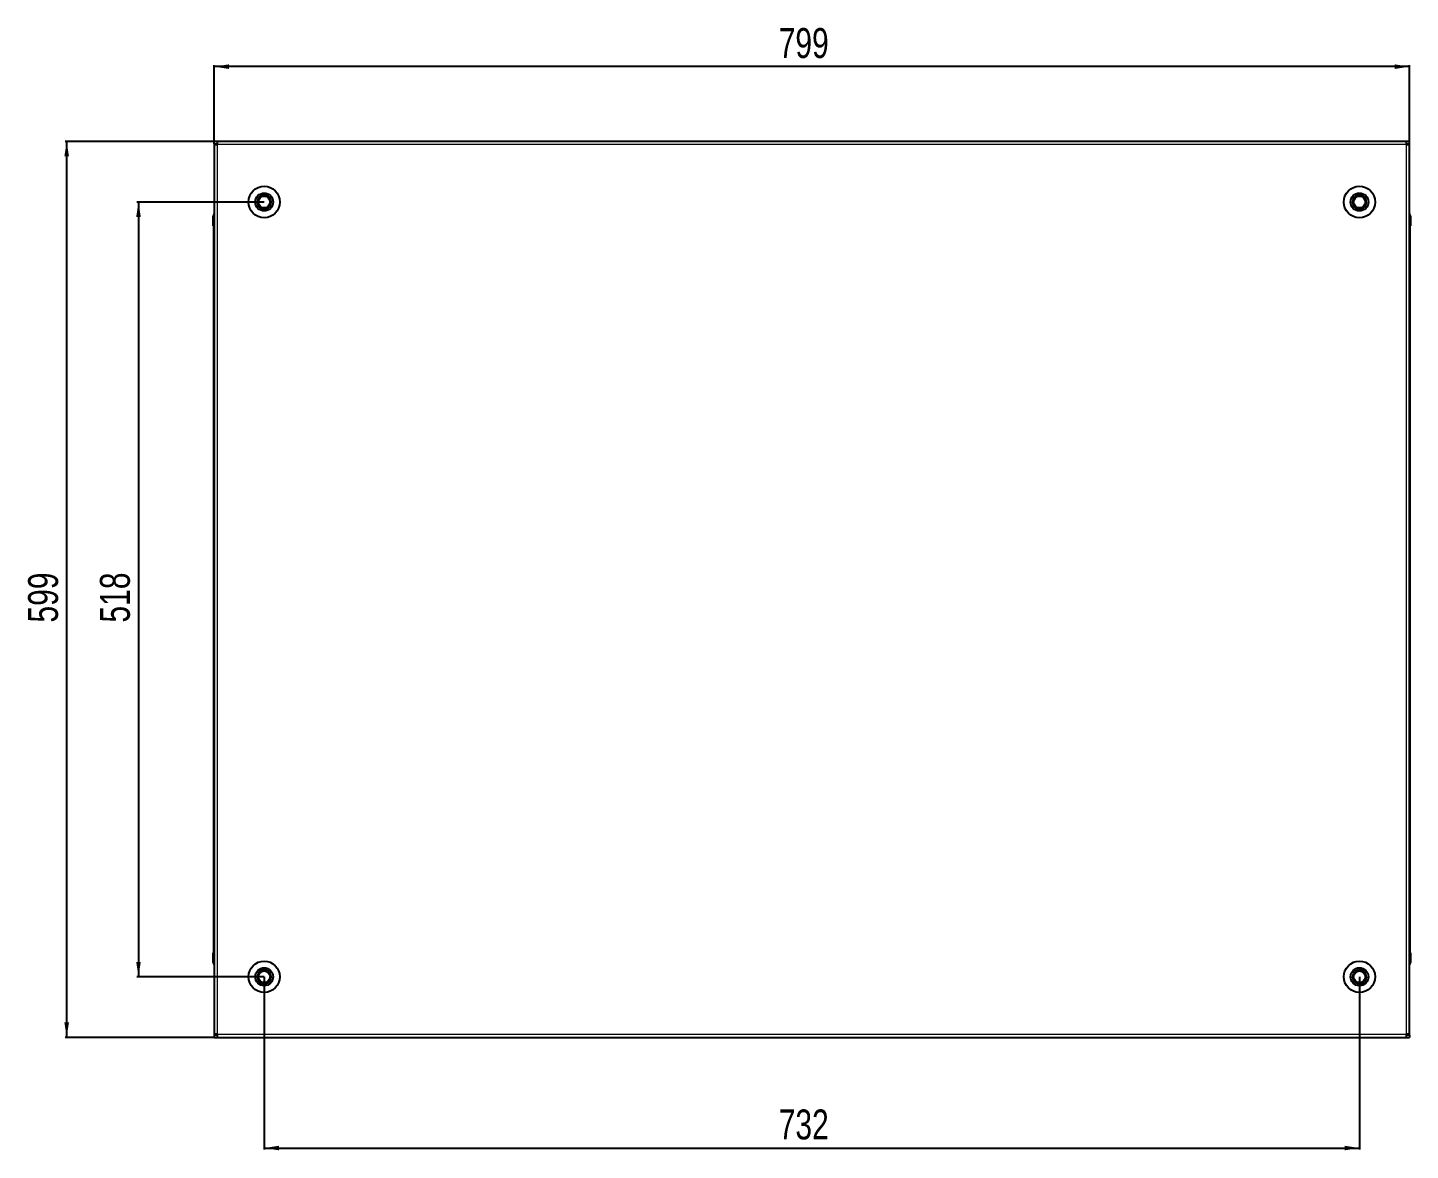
# Model space of a CAD drawing. Header units: millimetres. Extents: x 834 to 3866, y -9 to 1917.
# Drawn here: x 834 to 1758, y 1102 to 1852 of the extents above; entities that cross this region are included whole.
import ezdxf

# ---------------------------------------------------------------- set-up
doc = ezdxf.new("R2010")
doc.units = ezdxf.units.MM
doc.layers.add('FORMAT', color=7, linetype='Continuous')
doc.styles.add('SLDTEXTSTYLE0', font='TXT', dxfattribs={"width": 0.75})
doc.dimstyles.new('SLDDIMSTYLE0', dxfattribs={"dimtxt": 20, "dimasz": 10, "dimexe": 0, "dimexo": 0.0625, "dimgap": 5, "dimtad": 2, "dimdec": 1, "dimrnd": 1e-09, "dimzin": 12, "dimdsep": 46, "dimtxsty": 'SLDTEXTSTYLE0', "dimsah": 1, "dimcen": 0.09, "dimadec": 0, "dimazin": 3, "dimtfac": 1, "dimtofl": 0, "dimtmove": 0, "dimatfit": 3, "dimfxl": 0, "dimfrac": 2, "dimtolj": 1, "dimtzin": 12, "dimarcsym": 0})

# ---------------------------------------------------------------- blocks, each defined once
blk = doc.blocks.new('_D')
at = {"layer": 'FORMAT'}
for p, q in [((958.31, 1776.26), (858.82, 1776.26)), ((859.82, 1177.26), (859.82, 1776.26)), ((958.31, 1177.26), (858.82, 1177.26))]:
    blk.add_line(p, q, dxfattribs=at)
for points in [[(859.82, 1776.26), (858.29, 1766.26), (861.36, 1766.26)], [(859.82, 1177.26), (861.36, 1187.26), (858.29, 1187.26)]]:
    blk.add_solid(points, dxfattribs=at)
at = {"layer": 'FORMAT', "insert": (834.04, 1454.59), "char_height": 20, "attachment_point": 1, "rotation": 90, "style": 'SLDTEXTSTYLE0'}
blk.add_mtext('599', dxfattribs=at)
blk = doc.blocks.new('_D_1')
at = {"layer": 'FORMAT'}
for p, q in [((958.32, 1776.27), (958.32, 1827.26)), ((1757.32, 1826.26), (958.32, 1826.26)), ((1757.32, 1776.27), (1757.32, 1827.26))]:
    blk.add_line(p, q, dxfattribs=at)
for points in [[(958.32, 1826.26), (968.32, 1824.72), (968.32, 1827.8)], [(1757.32, 1826.26), (1747.32, 1827.8), (1747.32, 1824.72)]]:
    blk.add_solid(points, dxfattribs=at)
at = {"layer": 'FORMAT', "insert": (1335.66, 1852.04), "char_height": 20, "attachment_point": 1, "style": 'SLDTEXTSTYLE0'}
blk.add_mtext('799', dxfattribs=at)
blk = doc.blocks.new('_D_2')
at = {"layer": 'FORMAT'}
for p, q in [((991.82, 1217.75), (991.82, 1102.26)), ((1723.82, 1217.75), (1723.82, 1102.26)), ((991.82, 1103.26), (1723.82, 1103.26))]:
    blk.add_line(p, q, dxfattribs=at)
for points in [[(991.82, 1103.26), (1001.82, 1101.72), (1001.82, 1104.8)], [(1723.82, 1103.26), (1713.82, 1104.8), (1713.82, 1101.72)]]:
    blk.add_solid(points, dxfattribs=at)
at = {"layer": 'FORMAT', "insert": (1335.66, 1129.04), "char_height": 20, "attachment_point": 1, "style": 'SLDTEXTSTYLE0'}
blk.add_mtext('732', dxfattribs=at)
blk = doc.blocks.new('_D_3')
at = {"layer": 'FORMAT'}
for p, q in [((991.81, 1735.76), (906.82, 1735.76)), ((907.82, 1735.76), (907.82, 1217.76)), ((991.81, 1217.76), (906.82, 1217.76))]:
    blk.add_line(p, q, dxfattribs=at)
for points in [[(907.82, 1735.76), (906.29, 1725.76), (909.36, 1725.76)], [(907.82, 1217.76), (909.36, 1227.76), (906.29, 1227.76)]]:
    blk.add_solid(points, dxfattribs=at)
at = {"layer": 'FORMAT', "insert": (882.04, 1454.59), "char_height": 20, "attachment_point": 1, "rotation": 90, "style": 'SLDTEXTSTYLE0'}
blk.add_mtext('518', dxfattribs=at)

msp = doc.modelspace()

# ---------------------------------------------------------------- linework, layer by layer
at = {"color": 7, "linetype": 'Continuous', "lineweight": 25}
for p, q in [((958.32, 1774.76), (958.32, 1776.26)), ((960.42, 1776.26), (958.32, 1776.26)), ((958.32, 1774.76), (960.42, 1774.76)), ((958.32, 1774.76), (958.32, 1774.16)), ((960.42, 1776.26), (960.42, 1774.16)), ((1755.22, 1776.26), (960.42, 1776.26)), ((1755.22, 1774.16), (1755.22, 1776.26)), ((1757.32, 1776.26), (1755.22, 1776.26)), ((1755.22, 1774.76), (1757.32, 1774.76)), ((1757.32, 1774.76), (1757.32, 1776.26)), ((1757.32, 1774.16), (1757.32, 1774.76)), ((958.32, 1774.16), (958.32, 1179.36)), ((958.32, 1774.16), (960.42, 1774.16)), ((1755.22, 1774.16), (1757.32, 1774.16)), ((1757.32, 1179.36), (1757.32, 1774.16)), ((957.82, 1726.26), (957.82, 1719.76)), ((957.82, 1719.76), (957.82, 1726.26)), ((957.82, 1719.76), (957.82, 1719.76)), ((958.32, 1719.76), (957.82, 1719.76)), ((957.97, 1719.76), (957.97, 1233.76)), ((1757.32, 1727.58), (1757.32, 1727.58)), ((1757.32, 1719.76), (1757.82, 1719.76)), ((1757.67, 1233.76), (1757.67, 1719.76)), ((1757.82, 1726.26), (1757.82, 1719.76)), ((1757.82, 1719.76), (1757.82, 1726.26)), ((1757.82, 1719.76), (1757.82, 1719.76)), ((1757.82, 1719.76), (1757.82, 1719.76)), ((957.82, 1233.76), (957.82, 1233.76)), ((957.82, 1227.26), (957.82, 1233.76)), ((957.82, 1233.76), (957.82, 1233.76)), ((957.82, 1233.76), (957.82, 1227.26)), ((958.32, 1233.76), (957.82, 1233.76)), ((1757.32, 1233.76), (1757.82, 1233.76)), ((1757.82, 1233.76), (1757.82, 1233.76)), ((1757.82, 1227.26), (1757.82, 1233.76)), ((1757.82, 1233.76), (1757.82, 1227.26)), ((958.32, 1225.93), (958.32, 1225.93)), ((960.42, 1179.36), (958.32, 1179.36)), ((958.32, 1179.36), (958.32, 1178.76)), ((960.42, 1178.76), (958.32, 1178.76)), ((958.32, 1178.76), (958.32, 1177.26)), ((958.32, 1177.26), (960.42, 1177.26)), ((960.42, 1179.36), (960.42, 1177.26)), ((960.42, 1177.26), (1755.22, 1177.26)), ((1757.32, 1179.36), (1755.22, 1179.36)), ((1755.22, 1177.26), (1755.22, 1179.36)), ((1757.32, 1178.76), (1755.22, 1178.76)), ((1755.22, 1177.26), (1757.32, 1177.26)), ((1757.32, 1178.76), (1757.32, 1179.36)), ((1757.32, 1178.76), (1757.32, 1177.26))]:
    msp.add_line(p, q, dxfattribs=at)
at = {"color": 8, "linetype": 'Continuous', "lineweight": 18}
for p, q in [((1755.22, 1774.16), (960.42, 1774.16)), ((960.42, 1774.16), (960.42, 1179.36)), ((1755.22, 1179.36), (1755.22, 1774.16)), ((958.32, 1726.26), (957.82, 1726.26)), ((1757.32, 1726.26), (1757.82, 1726.26)), ((958.32, 1227.26), (957.82, 1227.26)), ((1757.32, 1227.26), (1757.82, 1227.26)), ((960.42, 1179.36), (1755.22, 1179.36))]:
    msp.add_line(p, q, dxfattribs=at)
at = {"color": 7, "linetype": 'Continuous', "lineweight": 25}
for centre, radius in [((991.82, 1735.76), 10.5), ((991.82, 1735.76), 6), ((991.82, 1735.76), 3.9), ((1723.82, 1735.76), 10.5), ((1723.82, 1735.76), 6), ((1723.82, 1735.76), 3.9), ((991.82, 1217.76), 10.5), ((991.82, 1217.76), 6), ((991.82, 1217.76), 3.9), ((1723.82, 1217.76), 10.5), ((1723.82, 1217.76), 6), ((1723.82, 1217.76), 3.9)]:
    msp.add_circle(centre, radius, dxfattribs=at)
for centre, radius, start, end in [((991.82, 1735.76), 4.62, 120, 180), ((991.82, 1735.76), 4.62, 60, 120), ((991.82, 1735.76), 4.62, 360, 60), ((1723.82, 1735.76), 4.62, 120, 180), ((1723.82, 1735.76), 4.62, 60, 120), ((1723.82, 1735.76), 4.62, 0, 60), ((991.82, 1735.76), 4.62, 180, 240), ((991.82, 1735.76), 4.62, 240, 300), ((991.82, 1735.76), 4.62, 300, 360), ((1723.82, 1735.76), 4.62, 180, 240), ((1723.82, 1735.76), 4.62, 240, 300), ((1723.82, 1735.76), 4.62, 300, 0), ((959.82, 1726.26), 2, 138.59038, 180), ((1755.82, 1726.26), 2, 0, 41.40962), ((1755.82, 1726.26), 2, 0, 41.40962), ((959.82, 1227.26), 2, 180, 221.39416), ((991.82, 1217.76), 4.62, 120, 180), ((991.82, 1217.76), 4.62, 60, 120), ((991.82, 1217.76), 4.62, 0, 60), ((1723.82, 1217.76), 4.62, 120, 180), ((1723.82, 1217.76), 4.62, 60, 120), ((1723.82, 1217.76), 4.62, 360, 60), ((1755.82, 1227.26), 2, 318.59038, 0), ((991.82, 1217.76), 4.62, 180, 240), ((991.82, 1217.76), 4.62, 240, 300), ((991.82, 1217.76), 4.62, 300, 0), ((1723.82, 1217.76), 4.62, 180, 240), ((1723.82, 1217.76), 4.62, 240, 300), ((1723.82, 1217.76), 4.62, 300, 360)]:
    msp.add_arc(centre, radius, start, end, dxfattribs=at)
for points, knots in [([(987.21, 1735.76), (987.54, 1736.33), (988.1, 1737.31), (988.92, 1738.73), (989.33, 1739.44), (989.52, 1739.76)], [0, 0, 0, 0, 0.439131, 0.751378, 1, 1, 1, 1]), ([(989.52, 1739.76), (989.72, 1739.76), (990.42, 1739.76), (991.73, 1739.76), (993.12, 1739.76), (993.87, 1739.76), (994.13, 1739.76)], [0, 0, 0, 0, 0.139329, 0.48527, 0.816356, 1, 1, 1, 1]), ([(994.13, 1739.76), (994.46, 1739.18), (995.03, 1738.2), (995.85, 1736.78), (996.26, 1736.07), (996.44, 1735.76)], [0, 0, 0, 0, 0.439131, 0.751378, 1, 1, 1, 1]), ([(1719.21, 1735.76), (1719.54, 1736.33), (1720.1, 1737.31), (1720.92, 1738.73), (1721.33, 1739.44), (1721.52, 1739.76)], [0, 0, 0, 0, 0.439131, 0.751378, 1, 1, 1, 1]), ([(1721.52, 1739.76), (1721.72, 1739.76), (1722.42, 1739.76), (1723.73, 1739.76), (1725.12, 1739.76), (1725.87, 1739.76), (1726.13, 1739.76)], [0, 0, 0, 0, 0.139329, 0.48527, 0.816356, 1, 1, 1, 1]), ([(1726.13, 1739.76), (1726.46, 1739.18), (1727.03, 1738.2), (1727.85, 1736.78), (1728.26, 1736.07), (1728.44, 1735.76)], [0, 0, 0, 0, 0.439131, 0.751378, 1, 1, 1, 1]), ([(989.52, 1731.76), (989.18, 1732.33), (988.62, 1733.31), (987.8, 1734.73), (987.39, 1735.44), (987.21, 1735.76)], [0, 0, 0, 0, 0.439131, 0.751378, 1, 1, 1, 1]), ([(994.13, 1731.76), (993.87, 1731.76), (993.12, 1731.76), (991.73, 1731.76), (990.42, 1731.76), (989.72, 1731.76), (989.52, 1731.76)], [0, 0, 0, 0, 0.183644, 0.51473, 0.860671, 1, 1, 1, 1]), ([(996.44, 1735.76), (996.11, 1735.18), (995.55, 1734.2), (994.72, 1732.78), (994.32, 1732.07), (994.13, 1731.76)], [0, 0, 0, 0, 0.439131, 0.751378, 1, 1, 1, 1]), ([(1721.52, 1731.76), (1721.18, 1732.33), (1720.62, 1733.31), (1719.8, 1734.73), (1719.39, 1735.44), (1719.21, 1735.76)], [0, 0, 0, 0, 0.439131, 0.751378, 1, 1, 1, 1]), ([(1726.13, 1731.76), (1725.87, 1731.76), (1725.12, 1731.76), (1723.73, 1731.76), (1722.42, 1731.76), (1721.72, 1731.76), (1721.52, 1731.76)], [0, 0, 0, 0, 0.183644, 0.51473, 0.860671, 1, 1, 1, 1]), ([(1728.44, 1735.76), (1728.11, 1735.18), (1727.55, 1734.2), (1726.72, 1732.78), (1726.32, 1732.07), (1726.13, 1731.76)], [0, 0, 0, 0, 0.439131, 0.751378, 1, 1, 1, 1]), ([(987.21, 1217.76), (987.54, 1218.33), (988.1, 1219.31), (988.92, 1220.73), (989.33, 1221.44), (989.52, 1221.76)], [0, 0, 0, 0, 0.439131, 0.751378, 1, 1, 1, 1]), ([(989.52, 1221.76), (989.72, 1221.76), (990.42, 1221.76), (991.73, 1221.76), (993.12, 1221.76), (993.87, 1221.76), (994.13, 1221.76)], [0, 0, 0, 0, 0.139329, 0.48527, 0.816356, 1, 1, 1, 1]), ([(994.13, 1221.76), (994.46, 1221.18), (995.03, 1220.2), (995.85, 1218.78), (996.26, 1218.07), (996.44, 1217.76)], [0, 0, 0, 0, 0.439131, 0.751378, 1, 1, 1, 1]), ([(1719.21, 1217.76), (1719.54, 1218.33), (1720.1, 1219.31), (1720.92, 1220.73), (1721.33, 1221.44), (1721.52, 1221.76)], [0, 0, 0, 0, 0.439131, 0.751378, 1, 1, 1, 1]), ([(1721.52, 1221.76), (1721.72, 1221.76), (1722.42, 1221.76), (1723.73, 1221.76), (1725.12, 1221.76), (1725.87, 1221.76), (1726.13, 1221.76)], [0, 0, 0, 0, 0.139329, 0.48527, 0.816356, 1, 1, 1, 1]), ([(1726.13, 1221.76), (1726.46, 1221.18), (1727.03, 1220.2), (1727.85, 1218.78), (1728.26, 1218.07), (1728.44, 1217.76)], [0, 0, 0, 0, 0.439131, 0.751378, 1, 1, 1, 1]), ([(989.52, 1213.76), (989.18, 1214.33), (988.62, 1215.31), (987.8, 1216.73), (987.39, 1217.44), (987.21, 1217.76)], [0, 0, 0, 0, 0.439131, 0.751378, 1, 1, 1, 1]), ([(994.13, 1213.76), (993.87, 1213.76), (993.12, 1213.76), (991.73, 1213.76), (990.42, 1213.76), (989.72, 1213.76), (989.52, 1213.76)], [0, 0, 0, 0, 0.183644, 0.51473, 0.860671, 1, 1, 1, 1]), ([(996.44, 1217.76), (996.11, 1217.18), (995.55, 1216.2), (994.72, 1214.78), (994.32, 1214.07), (994.13, 1213.76)], [0, 0, 0, 0, 0.439131, 0.751378, 1, 1, 1, 1]), ([(1721.52, 1213.76), (1721.18, 1214.33), (1720.62, 1215.31), (1719.8, 1216.73), (1719.39, 1217.44), (1719.21, 1217.76)], [0, 0, 0, 0, 0.439131, 0.751378, 1, 1, 1, 1]), ([(1726.13, 1213.76), (1725.87, 1213.76), (1725.12, 1213.76), (1723.73, 1213.76), (1722.42, 1213.76), (1721.72, 1213.76), (1721.52, 1213.76)], [0, 0, 0, 0, 0.183644, 0.51473, 0.860671, 1, 1, 1, 1]), ([(1728.44, 1217.76), (1728.11, 1217.18), (1727.55, 1216.2), (1726.72, 1214.78), (1726.32, 1214.07), (1726.13, 1213.76)], [0, 0, 0, 0, 0.439131, 0.751378, 1, 1, 1, 1])]:
    msp.add_open_spline(points, degree=3, knots=knots, dxfattribs=at)

# ---------------------------------------------------------------- dimensions: what is measured, and where the dimension line sits
at = {"layer": 'FORMAT'}
dim = msp.add_linear_dim(base=(958.32, 1826.26), p1=(1757.32, 1776.26), p2=(958.32, 1776.26), dimstyle='SLDDIMSTYLE0', dxfattribs=at)
dim.commit()
dim.dimension.update_dxf_attribs({"geometry": '_D_1', "text_midpoint": (1357.82, 1826.26), "dimtype": 160})
for base, p1, p2, angle, picture, middle in [((859.82, 1776.26), (958.32, 1177.26), (958.32, 1776.26), 90, '_D', (859.82, 1476.76)), ((907.82, 1217.76), (991.82, 1735.76), (991.82, 1217.76), 90, '_D_3', (907.82, 1476.76)), ((1723.82, 1103.26), (991.82, 1217.76), (1723.82, 1217.76), 0, '_D_2', (1357.82, 1103.26))]:
    dim = msp.add_linear_dim(base=base, p1=p1, p2=p2, angle=angle, dimstyle='SLDDIMSTYLE0', dxfattribs=at)
    dim.commit()
    dim.dimension.update_dxf_attribs({"geometry": picture, "text_midpoint": middle, "dimtype": 160})

doc.saveas('drawing.dxf')
